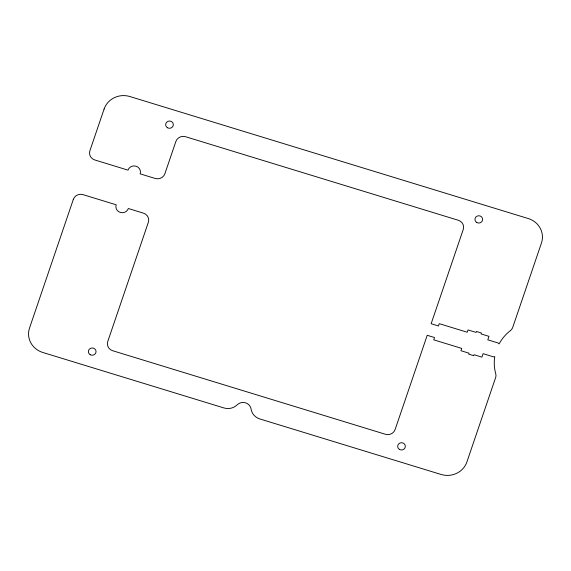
<?xml version="1.0" encoding="UTF-8"?>
<svg xmlns="http://www.w3.org/2000/svg" width="571" height="571" viewBox="0 0 571 571"><rect width="100%" height="100%" fill="white"/><g stroke="black" fill="none" stroke-linecap="round" stroke-linejoin="round"><path stroke-width="0.86" d="M73.352 199.336L29.542 327.982A20.477 19.428 -0.2 0 0 42.725 352.443L224.025 407.972A12.798 12.141 -0.2 0 0 237.186 404.825A8.122 7.709 -0.2 0 1 245.544 402.833A8.122 7.709 -0.2 0 1 251.09 409.086A12.798 12.141 -0.2 0 0 259.826 418.943L441.119 474.472A20.477 19.428 -0.2 0 0 466.9 461.953L495.585 377.717A7.68 7.287 -0.2 0 0 495.707 373.62A44.117 41.861 -0.2 0 1 494.772 356.604L493.415 356.839L483.087 353.67L481.91 357.139L474.016 354.719L473.694 355.662L468.748 354.141L469.062 353.206L460.94 350.715L461.718 348.41L433.732 339.838L434.524 337.525L427.215 335.291L395.103 429.585A7.68 7.287 -0.2 0 1 385.439 434.281L112.68 350.73A7.68 7.287 -0.2 0 1 107.741 341.558L148.353 222.305A7.68 7.287 -0.2 0 0 143.407 213.133L128.347 208.522A6.395 6.074 -0.2 0 1 120.295 212.433A6.395 6.074 -0.2 0 1 116.17 204.789L83.023 194.64A7.68 7.287 -0.2 0 0 73.352 199.336M104.1 109.047L89.883 150.801A7.68 7.287 -0.2 0 0 94.829 159.973L127.983 170.129A6.395 6.074 -0.2 0 1 136.034 166.211A6.395 6.074 -0.2 0 1 140.159 173.855L155.212 178.466A7.68 7.287 -0.2 0 0 164.876 173.77L175.897 141.415A7.68 7.287 -0.2 0 1 185.561 136.719L458.32 220.27A7.68 7.287 -0.2 0 1 463.259 229.442L431.148 323.736L438.457 325.97L439.242 323.664L467.228 332.236L468.013 329.931L476.143 332.422L476.464 331.487L481.41 333L481.089 333.942L488.983 336.355L487.805 339.824L498.133 342.985L499.09 343.928A44.117 41.861 -0.2 0 1 510.338 330.645A7.68 7.287 -0.2 0 0 512.772 327.254L541.458 243.018A20.477 19.428 -0.2 0 0 528.275 218.557L129.881 96.528A20.477 19.428 -0.2 0 0 104.1 109.047M167.489 127.761A3.84 3.64 -0.2 0 0 173.334 124.749A3.84 3.64 -0.2 0 0 167.674 121.452A3.84 3.64 -0.2 0 0 167.489 127.761M476.778 222.504A3.84 3.64 -0.2 0 0 482.631 219.492A3.84 3.64 -0.2 0 0 476.963 216.195A3.84 3.64 -0.2 0 0 476.778 222.504M90.204 354.705A3.84 3.64 -0.2 0 0 96.049 351.7A3.84 3.64 -0.2 0 0 90.382 348.403A3.84 3.64 -0.2 0 0 90.204 354.705M399.493 449.448A3.84 3.64 -0.2 0 0 405.339 446.443A3.84 3.64 -0.2 0 0 399.671 443.146A3.84 3.64 -0.2 0 0 399.493 449.448"/></g></svg>
